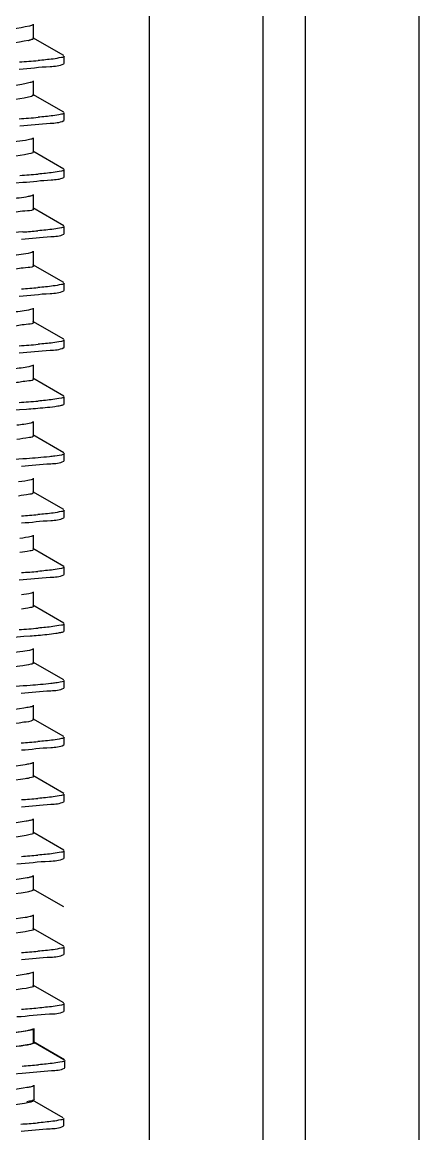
# Model space of a CAD drawing. Extents: x -427546 to -314919, y 698702 to 968782.
# Drawn here: x -414803.4 to -414699.4, y 911228.6 to 911520 of the extents above; entities that cross this region are included whole.
import ezdxf

# ---------------------------------------------------------------- set-up
doc = ezdxf.new("R2010")
doc.units = 0
doc.header["$LTSCALE"] = 1000
doc.header["$MEASUREMENT"] = 0
doc.layers.get('0').update_dxf_attribs({"linetype": 'CONTINUOUS'})

msp = doc.modelspace()

# ---------------------------------------------------------------- linework, layer by layer
at = {"linetype": 'CONTINUOUS'}
for p, q in [((-414770.08, 912764.98), (-414770.08, 909801.84)), ((-414740.31, 912764.98), (-414740.31, 909801.84)), ((-414729.15, 912764.98), (-414729.15, 909801.84)), ((-414699.38, 912764.98), (-414699.38, 909801.84)), ((-414800.46, 911515.78), (-414800.46, 911519.5)), ((-414792.54, 911511.3), (-414800.62, 911515.97)), ((-414792.54, 911509.11), (-414792.4, 911509.27)), ((-414792.4, 911509.27), (-414792.4, 911511.13)), ((-414792.4, 911509.27), (-414792.4, 911511.13)), ((-414800.46, 911500.9), (-414800.46, 911504.62)), ((-414801.35, 911500.46), (-414801.74, 911500.37)), ((-414792.54, 911496.41), (-414800.62, 911501.09)), ((-414792.54, 911494.23), (-414792.4, 911494.39)), ((-414792.4, 911494.39), (-414792.4, 911496.25)), ((-414792.4, 911494.39), (-414792.4, 911496.25)), ((-414800.46, 911486.02), (-414800.46, 911489.74)), ((-414801.17, 911485.62), (-414801.71, 911485.49)), ((-414792.54, 911481.53), (-414800.62, 911486.21)), ((-414792.54, 911479.34), (-414792.4, 911479.51)), ((-414792.4, 911479.51), (-414792.4, 911481.37)), ((-414792.4, 911479.51), (-414792.4, 911481.37)), ((-414800.46, 911471.13), (-414800.46, 911474.85)), ((-414792.54, 911466.65), (-414800.62, 911471.32)), ((-414792.4, 911464.62), (-414792.4, 911466.48)), ((-414792.4, 911464.62), (-414792.4, 911466.48)), ((-414792.54, 911464.46), (-414792.4, 911464.62)), ((-414800.46, 911456.25), (-414800.46, 911459.97)), ((-414792.54, 911451.76), (-414800.62, 911456.44)), ((-414792.4, 911449.74), (-414792.4, 911451.6)), ((-414792.4, 911449.74), (-414792.4, 911451.6)), ((-414792.54, 911449.58), (-414792.4, 911449.74)), ((-414800.46, 911441.37), (-414800.46, 911445.09)), ((-414792.54, 911436.88), (-414800.62, 911441.56)), ((-414792.4, 911434.86), (-414792.4, 911436.72)), ((-414792.4, 911434.86), (-414792.4, 911436.72)), ((-414792.54, 911434.69), (-414792.4, 911434.86)), ((-414800.46, 911426.49), (-414800.46, 911430.21)), ((-414792.54, 911422), (-414800.62, 911426.67)), ((-414792.4, 911419.97), (-414792.4, 911421.83)), ((-414792.4, 911419.97), (-414792.4, 911421.83)), ((-414792.54, 911419.81), (-414792.4, 911419.97)), ((-414800.46, 911411.6), (-414800.46, 911415.32)), ((-414792.54, 911407.11), (-414800.62, 911411.79)), ((-414792.4, 911405.09), (-414792.4, 911406.95)), ((-414792.4, 911405.09), (-414792.4, 911406.95)), ((-414792.54, 911404.93), (-414792.4, 911405.09)), ((-414800.46, 911396.72), (-414800.46, 911400.44)), ((-414792.54, 911392.23), (-414800.62, 911396.91)), ((-414792.4, 911390.21), (-414792.4, 911392.07)), ((-414792.4, 911390.21), (-414792.4, 911392.07)), ((-414792.54, 911390.04), (-414792.4, 911390.21)), ((-414800.46, 911381.84), (-414800.46, 911385.56)), ((-414792.54, 911377.35), (-414800.62, 911382.02)), ((-414792.54, 911375.16), (-414792.4, 911375.32)), ((-414792.4, 911375.32), (-414792.4, 911377.19)), ((-414792.4, 911375.32), (-414792.4, 911377.19)), ((-414800.46, 911366.95), (-414800.46, 911370.67)), ((-414792.54, 911362.47), (-414800.62, 911367.14)), ((-414792.54, 911360.28), (-414792.4, 911360.44)), ((-414792.4, 911360.44), (-414792.4, 911362.3)), ((-414792.4, 911360.44), (-414792.4, 911362.3)), ((-414800.46, 911352.07), (-414800.46, 911355.79)), ((-414792.54, 911347.58), (-414800.62, 911352.26)), ((-414792.54, 911345.4), (-414792.4, 911345.56)), ((-414792.4, 911345.56), (-414792.4, 911347.42)), ((-414792.4, 911345.56), (-414792.4, 911347.42)), ((-414800.46, 911337.19), (-414800.46, 911340.91)), ((-414792.54, 911332.7), (-414800.62, 911337.38)), ((-414792.54, 911330.51), (-414792.4, 911330.68)), ((-414792.4, 911330.68), (-414792.4, 911332.54)), ((-414792.4, 911330.68), (-414792.4, 911332.54)), ((-414800.46, 911322.3), (-414800.46, 911326.02)), ((-414792.54, 911317.82), (-414800.62, 911322.49)), ((-414792.4, 911315.79), (-414792.4, 911317.65)), ((-414792.4, 911315.79), (-414792.4, 911317.65)), ((-414792.54, 911315.63), (-414792.4, 911315.79)), ((-414800.46, 911307.42), (-414800.46, 911311.14)), ((-414792.54, 911302.93), (-414800.62, 911307.61)), ((-414792.4, 911300.91), (-414792.4, 911302.77)), ((-414792.4, 911300.91), (-414792.4, 911302.77)), ((-414792.54, 911300.75), (-414792.4, 911300.91)), ((-414800.46, 911292.54), (-414800.46, 911296.26)), ((-414792.54, 911288.05), (-414800.62, 911292.73)), ((-414800.46, 911282.22), (-414800.46, 911285.94)), ((-414792.54, 911277.73), (-414800.62, 911282.41)), ((-414792.54, 911275.55), (-414792.4, 911275.71)), ((-414792.4, 911275.71), (-414792.4, 911277.57)), ((-414792.4, 911275.71), (-414792.4, 911277.57)), ((-414800.46, 911267.34), (-414800.46, 911271.06)), ((-414792.54, 911262.85), (-414800.62, 911267.53)), ((-414792.54, 911260.66), (-414792.4, 911260.83)), ((-414792.4, 911260.83), (-414792.4, 911262.69)), ((-414792.4, 911260.83), (-414792.4, 911262.69)), ((-414800.46, 911252.45), (-414800.46, 911256.17)), ((-414800.26, 911252.46), (-414800.26, 911256.18)), ((-414792.54, 911247.97), (-414800.62, 911252.64)), ((-414792.35, 911247.97), (-414800.43, 911252.65)), ((-414792.21, 911245.95), (-414792.21, 911247.81)), ((-414792.21, 911245.95), (-414792.21, 911247.81)), ((-414792.35, 911245.78), (-414792.21, 911245.95)), ((-414800.26, 911237.57), (-414800.26, 911241.3)), ((-414792.67, 911232.72), (-414800.75, 911237.4)), ((-414792.53, 911230.7), (-414792.53, 911232.56)), ((-414792.53, 911230.7), (-414792.53, 911232.56)), ((-414792.67, 911230.54), (-414792.53, 911230.7))]:
    msp.add_line(p, q, dxfattribs=at)
for centre, radius, start, end in [((-414804.21, 911527.18), 12.18, 281.4729, 282.6156), ((-414821.43, 911773.65), 264.6, 273.7391, 274.8053), ((-414821.48, 911759.43), 265.27, 273.7327, 274.805), ((-414821.21, 911741.11), 261.81, 273.7674, 274.8061), ((-414820.18, 911713.32), 248.86, 273.9056, 274.8068), ((-414820.71, 911705.12), 255.57, 273.8366, 274.8035), ((-414821.44, 911699.38), 264.74, 273.7377, 274.8053), ((-414821.49, 911685.14), 265.38, 273.7316, 274.805), ((-414820.76, 911646.24), 256.22, 273.8297, 274.8033), ((-414820.71, 911630.73), 255.6, 273.8363, 274.8035), ((-414821.45, 911625.11), 264.89, 273.7363, 274.8052), ((-414820.77, 911586.79), 256.31, 273.8288, 274.8033), ((-414820.76, 911571.83), 256.23, 273.8296, 274.8033), ((-414820.72, 911556.35), 255.63, 273.8359, 274.8035), ((-414820.76, 911531.75), 256.23, 273.8296, 274.8033), ((-414820.72, 911516.27), 255.63, 273.8359, 274.8035), ((-414820.57, 911501.98), 256.23, 273.8296, 274.8033), ((-414820.89, 911486.74), 256.23, 273.8296, 274.8033)]:
    msp.add_arc(centre, radius, start, end, dxfattribs=at)
for points, knots in [([(-414801.55, 911519.01), (-414807.36, 911517.71), (-414829.97, 911517.25), (-414859.48, 911515.54), (-414887.05, 911513.93), (-414898.28, 911513.4), (-414902.16, 911512.58)], [0, 0, 0, 0, 0.177164, 0.667524, 0.881863, 1, 1, 1, 1]), ([(-414800.62, 911519.32), (-414800.73, 911519.25), (-414801.04, 911519.14), (-414801.36, 911519.06), (-414801.55, 911519.01)], [0, 0, 0, 0, 0.400253, 1, 1, 1, 1]), ([(-414801.79, 911515.24), (-414807.98, 911513.98), (-414825.51, 911513.59), (-414853.56, 911511.83), (-414879.16, 911510.96), (-414895.39, 911509.63), (-414901.01, 911509.25), (-414902.82, 911508.7)], [0, 0, 0, 0, 0.187313, 0.515693, 0.835167, 0.943815, 1, 1, 1, 1]), ([(-414800.46, 911515.78), (-414800.46, 911515.66), (-414800.93, 911515.44), (-414801.27, 911515.36), (-414801.55, 911515.29)], [0, 0, 0, 0, 0.300595, 1, 1, 1, 1]), ([(-414804.21, 911507.75), (-414801.51, 911507.93), (-414797.72, 911508.46), (-414793.59, 911508.51), (-414792.54, 911509.11)], [0, 0, 0, 0, 0.69122, 1, 1, 1, 1]), ([(-414792.4, 911511.13), (-414792.4, 911510.86), (-414793.87, 911510.68), (-414794.61, 911510.48), (-414795.34, 911510.38)], [0, 0, 0, 0, 0.271089, 1, 1, 1, 1]), ([(-414801.35, 911504.18), (-414807, 911502.78), (-414823.78, 911502.63), (-414851.14, 911500.89), (-414878.92, 911499.37), (-414896.11, 911498.97), (-414902.15, 911497.71)], [0, 0, 0, 0, 0.172802, 0.492825, 0.816897, 1, 1, 1, 1]), ([(-414800.62, 911504.43), (-414800.71, 911504.38), (-414800.95, 911504.28), (-414801.2, 911504.22), (-414801.35, 911504.18)], [0, 0, 0, 0, 0.410783, 1, 1, 1, 1]), ([(-414801.74, 911500.37), (-414807.84, 911499.11), (-414825.18, 911498.73), (-414853.05, 911496.98), (-414878.58, 911496.08), (-414894.99, 911494.8), (-414900.73, 911494.38), (-414902.65, 911493.86)], [0, 0, 0, 0, 0.184784, 0.510672, 0.830509, 0.940967, 1, 1, 1, 1]), ([(-414800.46, 911500.9), (-414800.46, 911500.8), (-414800.83, 911500.59), (-414801.12, 911500.51), (-414801.35, 911500.46)], [0, 0, 0, 0, 0.308524, 1, 1, 1, 1]), ([(-414804.01, 911492.88), (-414801.35, 911493.06), (-414797.63, 911493.58), (-414793.57, 911493.63), (-414792.54, 911494.23)], [0, 0, 0, 0, 0.690907, 1, 1, 1, 1]), ([(-414792.4, 911496.25), (-414792.4, 911495.97), (-414793.87, 911495.8), (-414794.61, 911495.59), (-414795.35, 911495.5)], [0, 0, 0, 0, 0.271033, 1, 1, 1, 1]), ([(-414801.17, 911489.34), (-414803.06, 911488.82), (-414808.77, 911488.41), (-414825.14, 911487.12), (-414850.69, 911486.22), (-414878.61, 911484.47), (-414895.99, 911484.09), (-414902.11, 911482.83)], [0, 0, 0, 0, 0.058314, 0.16832, 0.488078, 0.814598, 1, 1, 1, 1]), ([(-414800.62, 911489.55), (-414800.69, 911489.51), (-414800.87, 911489.43), (-414801.06, 911489.37), (-414801.17, 911489.34)], [0, 0, 0, 0, 0.422831, 1, 1, 1, 1]), ([(-414801.71, 911485.49), (-414807.73, 911484.23), (-414824.87, 911483.84), (-414852.6, 911482.31), (-414879.98, 911480.6), (-414896.78, 911480.4), (-414902.47, 911479.03)], [0, 0, 0, 0, 0.182564, 0.506012, 0.826068, 1, 1, 1, 1]), ([(-414800.46, 911486.02), (-414800.46, 911485.93), (-414800.74, 911485.74), (-414800.98, 911485.67), (-414801.17, 911485.62)], [0, 0, 0, 0, 0.318416, 1, 1, 1, 1]), ([(-414803.23, 911478.05), (-414800.76, 911478.23), (-414797.29, 911478.71), (-414793.51, 911478.79), (-414792.54, 911479.34)], [0, 0, 0, 0, 0.689629, 1, 1, 1, 1]), ([(-414792.4, 911481.37), (-414792.4, 911481.09), (-414793.85, 911480.92), (-414794.58, 911480.72), (-414795.31, 911480.62)], [0, 0, 0, 0, 0.271288, 1, 1, 1, 1]), ([(-414849.98, 911475.86), (-414845.46, 911476.04), (-414829.87, 911476.68), (-414814.27, 911477.29), (-414803.23, 911478.05)], [0, 0, 0, 0, 0.290468, 1, 1, 1, 1]), ([(-414801.01, 911474.51), (-414801.28, 911474.42), (-414803.13, 911474.02), (-414805.02, 911473.84), (-414806.62, 911473.68)], [0, 0, 0, 0, 0.153321, 1, 1, 1, 1]), ([(-414800.62, 911474.67), (-414800.67, 911474.64), (-414800.8, 911474.58), (-414800.93, 911474.53), (-414801.01, 911474.51)], [0, 0, 0, 0, 0.43669, 1, 1, 1, 1]), ([(-414800.46, 911471.13), (-414800.46, 911470.58), (-414803.64, 911470.59), (-414805.08, 911470.11), (-414806.62, 911469.96)], [0, 0, 0, 0, 0.264851, 1, 1, 1, 1]), ([(-414803.23, 911465.03), (-414806.28, 911464.82), (-414821.86, 911463.93), (-414837.45, 911463.34), (-414849.98, 911462.84)], [0, 0, 0, 0, 0.195815, 1, 1, 1, 1]), ([(-414792.4, 911466.48), (-414792.4, 911466.22), (-414793.75, 911466.04), (-414794.44, 911465.85), (-414795.13, 911465.76)], [0, 0, 0, 0, 0.272355, 1, 1, 1, 1]), ([(-414803.61, 911463.15), (-414801.05, 911463.32), (-414797.46, 911463.82), (-414793.54, 911463.89), (-414792.54, 911464.46)], [0, 0, 0, 0, 0.690247, 1, 1, 1, 1]), ([(-414800.62, 911459.78), (-414800.82, 911459.67), (-414802.65, 911459.17), (-414804.5, 911459.01), (-414806.13, 911458.85)], [0, 0, 0, 0, 0.12359, 1, 1, 1, 1]), ([(-414800.46, 911456.25), (-414800.45, 911455.74), (-414803.38, 911455.7), (-414804.72, 911455.27), (-414806.13, 911455.13)], [0, 0, 0, 0, 0.265506, 1, 1, 1, 1]), ([(-414792.4, 911451.6), (-414792.4, 911451.33), (-414793.83, 911451.15), (-414794.55, 911450.96), (-414795.27, 911450.86)], [0, 0, 0, 0, 0.271556, 1, 1, 1, 1]), ([(-414804.18, 911448.22), (-414801.49, 911448.4), (-414797.71, 911448.93), (-414793.59, 911448.98), (-414792.54, 911449.58)], [0, 0, 0, 0, 0.691176, 1, 1, 1, 1]), ([(-414800.62, 911444.9), (-414800.8, 911444.79), (-414802.48, 911444.32), (-414804.18, 911444.17), (-414805.67, 911444.01)], [0, 0, 0, 0, 0.125811, 1, 1, 1, 1]), ([(-414800.46, 911441.37), (-414800.45, 911440.89), (-414803.13, 911440.82), (-414804.37, 911440.43), (-414805.67, 911440.29)], [0, 0, 0, 0, 0.266267, 1, 1, 1, 1]), ([(-414792.4, 911436.72), (-414792.4, 911436.44), (-414793.87, 911436.27), (-414794.61, 911436.06), (-414795.35, 911435.97)], [0, 0, 0, 0, 0.271076, 1, 1, 1, 1]), ([(-414804.22, 911433.34), (-414801.51, 911433.52), (-414797.73, 911434.04), (-414793.59, 911434.09), (-414792.54, 911434.69)], [0, 0, 0, 0, 0.69123, 1, 1, 1, 1]), ([(-414800.62, 911430.02), (-414800.79, 911429.92), (-414802.31, 911429.47), (-414803.87, 911429.33), (-414805.23, 911429.18)], [0, 0, 0, 0, 0.128207, 1, 1, 1, 1]), ([(-414800.46, 911426.49), (-414800.45, 911426.05), (-414802.89, 911425.94), (-414804.03, 911425.59), (-414805.23, 911425.46)], [0, 0, 0, 0, 0.267184, 1, 1, 1, 1]), ([(-414792.4, 911421.83), (-414792.4, 911421.56), (-414793.87, 911421.38), (-414794.61, 911421.18), (-414795.36, 911421.08)], [0, 0, 0, 0, 0.271024, 1, 1, 1, 1]), ([(-414845.21, 911416.52), (-414840.99, 911416.69), (-414826.67, 911417.28), (-414812.35, 911417.86), (-414802.26, 911418.59)], [0, 0, 0, 0, 0.294536, 1, 1, 1, 1]), ([(-414802.26, 911418.59), (-414801.5, 911418.65), (-414799.03, 911418.84), (-414796.56, 911419.05), (-414794.86, 911419.29)], [0, 0, 0, 0, 0.308238, 1, 1, 1, 1]), ([(-414794.86, 911419.29), (-414794.35, 911419.36), (-414793.58, 911419.5), (-414792.79, 911419.67), (-414792.54, 911419.81)], [0, 0, 0, 0, 0.643888, 1, 1, 1, 1]), ([(-414800.62, 911415.13), (-414800.78, 911415.04), (-414802.16, 911414.62), (-414803.57, 911414.48), (-414804.8, 911414.34)], [0, 0, 0, 0, 0.130748, 1, 1, 1, 1]), ([(-414800.46, 911411.6), (-414800.45, 911411.2), (-414802.66, 911411.06), (-414803.71, 911410.75), (-414804.8, 911410.62)], [0, 0, 0, 0, 0.268221, 1, 1, 1, 1]), ([(-414792.4, 911406.95), (-414792.4, 911406.87), (-414793.28, 911406.32), (-414794.08, 911406.38), (-414794.86, 911406.27)], [0, 0, 0, 0, 0.08898, 1, 1, 1, 1]), ([(-414802.26, 911405.57), (-414805.02, 911405.37), (-414819.33, 911404.52), (-414833.66, 911403.96), (-414845.21, 911403.5)], [0, 0, 0, 0, 0.19327, 1, 1, 1, 1]), ([(-414803.65, 911403.61), (-414801.08, 911403.79), (-414797.47, 911404.28), (-414793.54, 911404.35), (-414792.54, 911404.93)], [0, 0, 0, 0, 0.69031, 1, 1, 1, 1]), ([(-414794.86, 911406.27), (-414795.33, 911406.2), (-414797.79, 911405.9), (-414800.26, 911405.71), (-414802.26, 911405.57)], [0, 0, 0, 0, 0.190506, 1, 1, 1, 1]), ([(-414800.62, 911400.25), (-414800.77, 911400.17), (-414802.01, 911399.77), (-414803.29, 911399.64), (-414804.39, 911399.51)], [0, 0, 0, 0, 0.133548, 1, 1, 1, 1]), ([(-414800.46, 911396.72), (-414800.45, 911396.35), (-414802.44, 911396.18), (-414803.41, 911395.9), (-414804.39, 911395.79)], [0, 0, 0, 0, 0.269573, 1, 1, 1, 1]), ([(-414792.4, 911392.07), (-414792.4, 911391.8), (-414793.83, 911391.62), (-414794.56, 911391.42), (-414795.28, 911391.33)], [0, 0, 0, 0, 0.271495, 1, 1, 1, 1]), ([(-414803.61, 911388.73), (-414801.05, 911388.9), (-414797.46, 911389.4), (-414793.54, 911389.47), (-414792.54, 911390.04)], [0, 0, 0, 0, 0.69025, 1, 1, 1, 1]), ([(-414800.62, 911385.37), (-414800.76, 911385.29), (-414801.86, 911384.92), (-414803.02, 911384.8), (-414804.01, 911384.67)], [0, 0, 0, 0, 0.136537, 1, 1, 1, 1]), ([(-414800.46, 911381.84), (-414800.45, 911381.5), (-414802.23, 911381.31), (-414803.12, 911381.06), (-414804.01, 911380.95)], [0, 0, 0, 0, 0.271092, 1, 1, 1, 1]), ([(-414804.19, 911373.81), (-414801.49, 911373.99), (-414797.71, 911374.51), (-414793.59, 911374.56), (-414792.54, 911375.16)], [0, 0, 0, 0, 0.691188, 1, 1, 1, 1]), ([(-414792.4, 911377.19), (-414792.4, 911376.91), (-414793.83, 911376.74), (-414794.55, 911376.54), (-414795.27, 911376.45)], [0, 0, 0, 0, 0.271553, 1, 1, 1, 1]), ([(-414800.62, 911370.49), (-414800.74, 911370.41), (-414801.73, 911370.08), (-414802.76, 911369.95), (-414803.64, 911369.84)], [0, 0, 0, 0, 0.139781, 1, 1, 1, 1]), ([(-414800.46, 911366.95), (-414800.46, 911366.65), (-414802.03, 911366.44), (-414802.84, 911366.22), (-414803.64, 911366.12)], [0, 0, 0, 0, 0.272864, 1, 1, 1, 1]), ([(-414801.32, 911359.13), (-414800.63, 911359.18), (-414798.39, 911359.36), (-414796.15, 911359.57), (-414794.61, 911359.79)], [0, 0, 0, 0, 0.308788, 1, 1, 1, 1]), ([(-414792.4, 911362.3), (-414792.4, 911362.02), (-414793.87, 911361.85), (-414794.61, 911361.65), (-414795.35, 911361.55)], [0, 0, 0, 0, 0.271064, 1, 1, 1, 1]), ([(-414794.61, 911359.79), (-414794.16, 911359.86), (-414793.47, 911359.98), (-414792.76, 911360.15), (-414792.54, 911360.28)], [0, 0, 0, 0, 0.639507, 1, 1, 1, 1]), ([(-414840.48, 911357.18), (-414836.59, 911357.34), (-414823.53, 911357.89), (-414810.47, 911358.44), (-414801.32, 911359.13)], [0, 0, 0, 0, 0.298277, 1, 1, 1, 1]), ([(-414803.29, 911355), (-414805.28, 911354.72), (-414818.18, 911353.59), (-414831.11, 911353.04), (-414842.03, 911352.53)], [0, 0, 0, 0, 0.155236, 1, 1, 1, 1]), ([(-414800.62, 911355.6), (-414800.73, 911355.54), (-414801.6, 911355.23), (-414802.51, 911355.11), (-414803.29, 911355)], [0, 0, 0, 0, 0.143278, 1, 1, 1, 1]), ([(-414803.29, 911351.28), (-414805.28, 911351), (-414818.18, 911349.86), (-414831.11, 911349.32), (-414842.03, 911348.81)], [0, 0, 0, 0, 0.155236, 1, 1, 1, 1]), ([(-414800.46, 911352.07), (-414800.46, 911351.8), (-414801.85, 911351.57), (-414802.58, 911351.38), (-414803.29, 911351.28)], [0, 0, 0, 0, 0.274842, 1, 1, 1, 1]), ([(-414801.32, 911346.11), (-414803.81, 911345.92), (-414816.86, 911345.11), (-414829.92, 911344.59), (-414840.48, 911344.16)], [0, 0, 0, 0, 0.190944, 1, 1, 1, 1]), ([(-414803.66, 911344.08), (-414801.08, 911344.25), (-414797.48, 911344.75), (-414793.55, 911344.82), (-414792.54, 911345.4)], [0, 0, 0, 0, 0.690319, 1, 1, 1, 1]), ([(-414794.61, 911346.77), (-414795.04, 911346.71), (-414797.27, 911346.43), (-414799.51, 911346.24), (-414801.32, 911346.11)], [0, 0, 0, 0, 0.190097, 1, 1, 1, 1]), ([(-414792.4, 911347.42), (-414792.4, 911347.2), (-414793.48, 911347), (-414794.06, 911346.85), (-414794.61, 911346.77)], [0, 0, 0, 0, 0.27614, 1, 1, 1, 1]), ([(-414802.96, 911340.17), (-414809.32, 911339.22), (-414826.15, 911338.49), (-414853.1, 911337.16), (-414879.56, 911335.72), (-414895.78, 911335.13), (-414901.66, 911334.08)], [0, 0, 0, 0, 0.195167, 0.509727, 0.818873, 1, 1, 1, 1]), ([(-414800.62, 911340.72), (-414800.87, 911340.57), (-414801.67, 911340.38), (-414802.45, 911340.24), (-414802.96, 911340.17)], [0, 0, 0, 0, 0.361658, 1, 1, 1, 1]), ([(-414802.96, 911336.45), (-414809.78, 911335.43), (-414827.72, 911334.72), (-414851.15, 911333.5), (-414872.47, 911332.49), (-414886.26, 911331.83), (-414896.1, 911330.95), (-414901.33, 911330.63), (-414902.96, 911330.06)], [0, 0, 0, 0, 0.206258, 0.536041, 0.702749, 0.845523, 0.948379, 1, 1, 1, 1]), ([(-414800.46, 911337.19), (-414800.46, 911337.11), (-414801.32, 911336.51), (-414802.17, 911336.56), (-414802.96, 911336.45)], [0, 0, 0, 0, 0.092026, 1, 1, 1, 1]), ([(-414792.4, 911332.54), (-414792.4, 911332.26), (-414793.83, 911332.09), (-414794.56, 911331.89), (-414795.28, 911331.8)], [0, 0, 0, 0, 0.271489, 1, 1, 1, 1]), ([(-414803.65, 911329.2), (-414801.08, 911329.37), (-414797.47, 911329.87), (-414793.54, 911329.94), (-414792.54, 911330.51)], [0, 0, 0, 0, 0.690311, 1, 1, 1, 1]), ([(-414802.65, 911325.33), (-414808.96, 911324.33), (-414825.89, 911323.65), (-414853.05, 911322.29), (-414879.72, 911320.79), (-414896.06, 911320.27), (-414901.89, 911319.16)], [0, 0, 0, 0, 0.192752, 0.509476, 0.820909, 1, 1, 1, 1]), ([(-414800.62, 911325.84), (-414800.84, 911325.71), (-414801.53, 911325.53), (-414802.21, 911325.4), (-414802.65, 911325.33)], [0, 0, 0, 0, 0.367273, 1, 1, 1, 1]), ([(-414800.46, 911322.3), (-414800.46, 911322.09), (-414801.51, 911321.84), (-414802.1, 911321.7), (-414802.65, 911321.61)], [0, 0, 0, 0, 0.280154, 1, 1, 1, 1]), ([(-414802.65, 911321.61), (-414809.36, 911320.54), (-414827.28, 911319.88), (-414850.73, 911318.63), (-414872.23, 911317.62), (-414886.17, 911316.96), (-414896.09, 911316.06), (-414901.36, 911315.75), (-414902.99, 911315.17)], [0, 0, 0, 0, 0.202669, 0.533226, 0.70113, 0.845024, 0.948509, 1, 1, 1, 1]), ([(-414792.4, 911317.65), (-414792.4, 911317.38), (-414793.83, 911317.2), (-414794.56, 911317.01), (-414795.28, 911316.91)], [0, 0, 0, 0, 0.271495, 1, 1, 1, 1]), ([(-414803.62, 911314.32), (-414801.05, 911314.49), (-414797.46, 911314.99), (-414793.54, 911315.06), (-414792.54, 911315.63)], [0, 0, 0, 0, 0.690253, 1, 1, 1, 1]), ([(-414802.36, 911310.5), (-414807.92, 911309.55), (-414823.15, 911308.92), (-414848.31, 911307.54), (-414874.8, 911306.34), (-414891.77, 911305.48), (-414898.66, 911304.73)], [0, 0, 0, 0, 0.175288, 0.472203, 0.784406, 1, 1, 1, 1]), ([(-414800.62, 911310.95), (-414800.81, 911310.84), (-414801.4, 911310.68), (-414801.99, 911310.56), (-414802.36, 911310.5)], [0, 0, 0, 0, 0.373528, 1, 1, 1, 1]), ([(-414800.46, 911307.42), (-414800.46, 911307.23), (-414801.35, 911306.98), (-414801.88, 911306.86), (-414802.36, 911306.77)], [0, 0, 0, 0, 0.283524, 1, 1, 1, 1]), ([(-414802.36, 911306.77), (-414807.92, 911305.83), (-414823.15, 911305.2), (-414848.31, 911303.82), (-414874.8, 911302.62), (-414891.77, 911301.76), (-414898.66, 911301.01)], [0, 0, 0, 0, 0.175288, 0.472203, 0.784406, 1, 1, 1, 1]), ([(-414792.4, 911302.77), (-414792.4, 911302.5), (-414793.83, 911302.32), (-414794.55, 911302.13), (-414795.27, 911302.03)], [0, 0, 0, 0, 0.27155, 1, 1, 1, 1]), ([(-414804.8, 911299.35), (-414801.96, 911299.54), (-414797.98, 911300.09), (-414793.64, 911300.12), (-414792.54, 911300.75)], [0, 0, 0, 0, 0.692027, 1, 1, 1, 1]), ([(-414802.09, 911295.66), (-414806.39, 911294.87), (-414818.43, 911294.28), (-414830.38, 911293.55), (-414838, 911293.19)], [0, 0, 0, 0, 0.364269, 1, 1, 1, 1]), ([(-414800.62, 911296.07), (-414800.79, 911295.97), (-414801.28, 911295.82), (-414801.78, 911295.72), (-414802.09, 911295.66)], [0, 0, 0, 0, 0.380472, 1, 1, 1, 1]), ([(-414802.09, 911291.94), (-414806.39, 911291.15), (-414818.43, 911290.56), (-414830.38, 911289.83), (-414838, 911289.47)], [0, 0, 0, 0, 0.364269, 1, 1, 1, 1]), ([(-414800.46, 911292.54), (-414800.46, 911292.37), (-414801.21, 911292.12), (-414801.68, 911292.02), (-414802.09, 911291.94)], [0, 0, 0, 0, 0.287487, 1, 1, 1, 1]), ([(-414802.65, 911285.25), (-414808.96, 911284.24), (-414825.89, 911283.56), (-414853.05, 911282.2), (-414879.72, 911280.7), (-414896.06, 911280.19), (-414901.89, 911279.08)], [0, 0, 0, 0, 0.192752, 0.509476, 0.820909, 1, 1, 1, 1]), ([(-414800.62, 911285.75), (-414800.84, 911285.62), (-414801.53, 911285.45), (-414802.21, 911285.32), (-414802.65, 911285.25)], [0, 0, 0, 0, 0.367273, 1, 1, 1, 1]), ([(-414802.65, 911281.53), (-414809.36, 911280.46), (-414827.28, 911279.8), (-414850.73, 911278.55), (-414872.23, 911277.54), (-414886.17, 911276.88), (-414896.09, 911275.97), (-414901.36, 911275.67), (-414902.99, 911275.08)], [0, 0, 0, 0, 0.202669, 0.533226, 0.70113, 0.845024, 0.948509, 1, 1, 1, 1]), ([(-414800.46, 911282.22), (-414800.46, 911282), (-414801.51, 911281.76), (-414802.1, 911281.61), (-414802.65, 911281.53)], [0, 0, 0, 0, 0.280154, 1, 1, 1, 1]), ([(-414803.62, 911274.23), (-414801.05, 911274.41), (-414797.46, 911274.9), (-414793.54, 911274.97), (-414792.54, 911275.55)], [0, 0, 0, 0, 0.690253, 1, 1, 1, 1]), ([(-414792.4, 911277.57), (-414792.4, 911277.3), (-414793.83, 911277.12), (-414794.56, 911276.92), (-414795.28, 911276.83)], [0, 0, 0, 0, 0.271495, 1, 1, 1, 1]), ([(-414802.36, 911270.41), (-414807.92, 911269.46), (-414823.15, 911268.84), (-414848.31, 911267.46), (-414874.8, 911266.26), (-414891.77, 911265.4), (-414898.66, 911264.64)], [0, 0, 0, 0, 0.175288, 0.472203, 0.784406, 1, 1, 1, 1]), ([(-414800.62, 911270.87), (-414800.81, 911270.76), (-414801.4, 911270.59), (-414801.99, 911270.47), (-414802.36, 911270.41)], [0, 0, 0, 0, 0.373528, 1, 1, 1, 1]), ([(-414802.36, 911266.69), (-414807.92, 911265.74), (-414823.15, 911265.11), (-414848.31, 911263.73), (-414874.8, 911262.54), (-414891.77, 911261.68), (-414898.66, 911260.92)], [0, 0, 0, 0, 0.175288, 0.472203, 0.784406, 1, 1, 1, 1]), ([(-414800.46, 911267.34), (-414800.46, 911267.14), (-414801.35, 911266.9), (-414801.88, 911266.77), (-414802.36, 911266.69)], [0, 0, 0, 0, 0.283524, 1, 1, 1, 1]), ([(-414804.8, 911259.27), (-414801.96, 911259.45), (-414797.98, 911260.01), (-414793.64, 911260.03), (-414792.54, 911260.66)], [0, 0, 0, 0, 0.692027, 1, 1, 1, 1]), ([(-414792.4, 911262.69), (-414792.4, 911262.42), (-414793.83, 911262.24), (-414794.55, 911262.04), (-414795.27, 911261.95)], [0, 0, 0, 0, 0.27155, 1, 1, 1, 1]), ([(-414802.46, 911255.48), (-414808.77, 911254.48), (-414825.69, 911253.8), (-414852.85, 911252.44), (-414879.53, 911250.94), (-414895.87, 911250.43), (-414901.7, 911249.31)], [0, 0, 0, 0, 0.192752, 0.509476, 0.820909, 1, 1, 1, 1]), ([(-414802.09, 911255.58), (-414806.39, 911254.79), (-414818.43, 911254.2), (-414830.38, 911253.47), (-414838, 911253.1)], [0, 0, 0, 0, 0.364269, 1, 1, 1, 1]), ([(-414800.43, 911255.99), (-414800.65, 911255.86), (-414801.34, 911255.68), (-414802.02, 911255.55), (-414802.46, 911255.48)], [0, 0, 0, 0, 0.367273, 1, 1, 1, 1]), ([(-414800.62, 911255.99), (-414800.79, 911255.89), (-414801.28, 911255.74), (-414801.78, 911255.63), (-414802.09, 911255.58)], [0, 0, 0, 0, 0.380472, 1, 1, 1, 1]), ([(-414800.26, 911252.46), (-414800.26, 911252.24), (-414801.31, 911251.99), (-414801.91, 911251.85), (-414802.46, 911251.76)], [0, 0, 0, 0, 0.280154, 1, 1, 1, 1]), ([(-414800.46, 911252.45), (-414800.46, 911252.28), (-414801.21, 911252.04), (-414801.68, 911251.93), (-414802.09, 911251.86)], [0, 0, 0, 0, 0.287487, 1, 1, 1, 1]), ([(-414802.46, 911251.76), (-414809.17, 911250.7), (-414827.09, 911250.04), (-414850.54, 911248.79), (-414872.04, 911247.78), (-414885.98, 911247.12), (-414895.89, 911246.21), (-414901.17, 911245.9), (-414902.79, 911245.32)], [0, 0, 0, 0, 0.202669, 0.533226, 0.70113, 0.845024, 0.948509, 1, 1, 1, 1]), ([(-414802.09, 911251.86), (-414806.39, 911251.06), (-414818.43, 911250.48), (-414830.38, 911249.75), (-414838, 911249.38)], [0, 0, 0, 0, 0.364269, 1, 1, 1, 1]), ([(-414792.21, 911247.81), (-414792.21, 911247.54), (-414793.64, 911247.36), (-414794.36, 911247.16), (-414795.08, 911247.07)], [0, 0, 0, 0, 0.271495, 1, 1, 1, 1]), ([(-414899.59, 911240.01), (-414892.51, 911240.49), (-414860.46, 911242.03), (-414828.36, 911242.77), (-414803.42, 911244.47)], [0, 0, 0, 0, 0.220917, 1, 1, 1, 1]), ([(-414803.42, 911244.47), (-414800.86, 911244.64), (-414797.26, 911245.14), (-414793.35, 911245.21), (-414792.35, 911245.78)], [0, 0, 0, 0, 0.690253, 1, 1, 1, 1]), ([(-414802.17, 911240.65), (-414807.73, 911239.7), (-414822.95, 911239.07), (-414848.11, 911237.69), (-414874.61, 911236.49), (-414891.57, 911235.64), (-414898.47, 911234.88)], [0, 0, 0, 0, 0.175288, 0.472203, 0.784406, 1, 1, 1, 1]), ([(-414800.43, 911241.11), (-414800.62, 911240.99), (-414801.21, 911240.83), (-414801.8, 911240.71), (-414802.17, 911240.65)], [0, 0, 0, 0, 0.373528, 1, 1, 1, 1]), ([(-414800.26, 911237.57), (-414800.26, 911237.38), (-414801.16, 911237.13), (-414801.69, 911237.01), (-414802.17, 911236.93)], [0, 0, 0, 0, 0.283524, 1, 1, 1, 1]), ([(-414802.78, 911236.52), (-414809.49, 911235.45), (-414827.41, 911234.79), (-414850.86, 911233.54), (-414872.36, 911232.53), (-414886.3, 911231.87), (-414896.21, 911230.96), (-414901.49, 911230.66), (-414903.11, 911230.07)], [0, 0, 0, 0, 0.202669, 0.533226, 0.70113, 0.845024, 0.948509, 1, 1, 1, 1]), ([(-414800.58, 911237.21), (-414800.59, 911236.99), (-414801.63, 911236.75), (-414802.23, 911236.6), (-414802.78, 911236.52)], [0, 0, 0, 0, 0.280154, 1, 1, 1, 1]), ([(-414792.53, 911232.56), (-414792.53, 911232.29), (-414793.96, 911232.11), (-414794.68, 911231.91), (-414795.4, 911231.82)], [0, 0, 0, 0, 0.271495, 1, 1, 1, 1]), ([(-414803.74, 911229.22), (-414801.18, 911229.4), (-414797.59, 911229.89), (-414793.67, 911229.96), (-414792.67, 911230.54)], [0, 0, 0, 0, 0.690253, 1, 1, 1, 1])]:
    msp.add_open_spline(points, degree=3, knots=knots, dxfattribs=at)
for points in [[(-414795.34, 911510.38), (-414796.65, 911510.22), (-414797.96, 911510.1), (-414799.26, 911509.98)], [(-414795.35, 911495.5), (-414796.65, 911495.33), (-414797.96, 911495.21), (-414799.26, 911495.1)], [(-414795.31, 911480.62), (-414796.63, 911480.45), (-414797.95, 911480.33), (-414799.27, 911480.22)], [(-414795.13, 911465.76), (-414796.52, 911465.58), (-414797.92, 911465.45), (-414799.33, 911465.33)], [(-414795.27, 911450.86), (-414796.61, 911450.69), (-414797.96, 911450.56), (-414799.31, 911450.45)], [(-414795.35, 911435.97), (-414796.65, 911435.8), (-414797.96, 911435.68), (-414799.26, 911435.57)], [(-414795.36, 911421.08), (-414796.65, 911420.92), (-414797.96, 911420.8), (-414799.26, 911420.69)], [(-414795.28, 911391.33), (-414796.62, 911391.16), (-414797.96, 911391.03), (-414799.31, 911390.92)], [(-414795.27, 911376.45), (-414796.61, 911376.27), (-414797.96, 911376.15), (-414799.31, 911376.03)], [(-414795.35, 911361.55), (-414796.65, 911361.39), (-414797.96, 911361.27), (-414799.26, 911361.15)], [(-414795.28, 911331.8), (-414796.62, 911331.62), (-414797.96, 911331.5), (-414799.31, 911331.38)], [(-414795.28, 911316.91), (-414796.62, 911316.74), (-414797.96, 911316.62), (-414799.31, 911316.5)], [(-414795.27, 911302.03), (-414796.61, 911301.86), (-414797.96, 911301.73), (-414799.31, 911301.62)], [(-414795.28, 911276.83), (-414796.62, 911276.66), (-414797.96, 911276.53), (-414799.31, 911276.42)], [(-414795.27, 911261.95), (-414796.61, 911261.77), (-414797.96, 911261.65), (-414799.31, 911261.53)], [(-414795.08, 911247.07), (-414796.42, 911246.89), (-414797.77, 911246.77), (-414799.12, 911246.65)], [(-414795.4, 911231.82), (-414796.74, 911231.65), (-414798.09, 911231.52), (-414799.44, 911231.41)]]:
    msp.add_open_spline(points, degree=3, dxfattribs=at)

doc.saveas('drawing.dxf')
